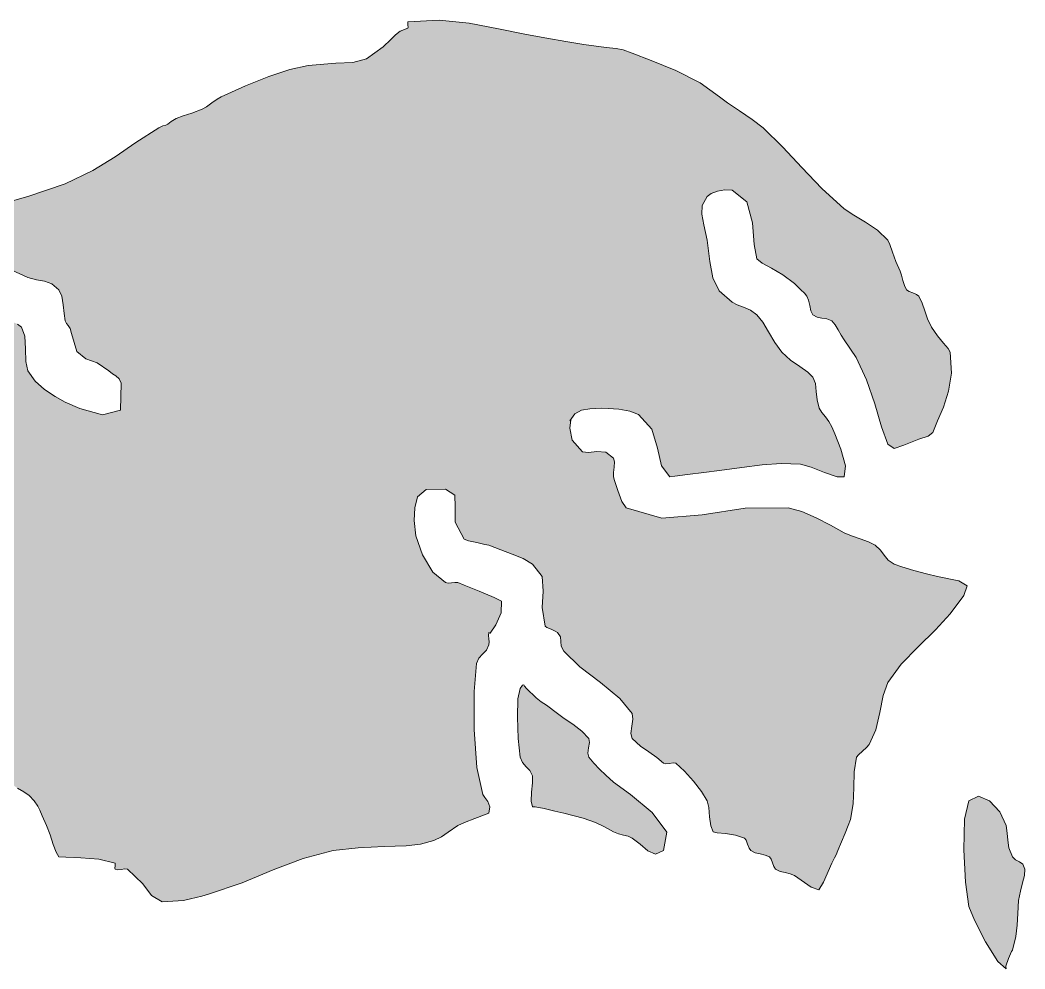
# Model space of a CAD drawing. Header units: inches. Extents: x -600 to 863, y -502 to 873.
# Drawn here: x 199.27 to 216.34, y 799.94 to 816.06 of the extents above; entities that cross this region are included whole.
import ezdxf

# ---------------------------------------------------------------- set-up
doc = ezdxf.new("R2010")
doc.units = ezdxf.units.IN
doc.header["$MEASUREMENT"] = 0
doc.layers.add('Layer 1', color=7, linetype='Continuous')

msp = doc.modelspace()

# ---------------------------------------------------------------- hatches: boundary and pattern name
at = {"layer": 'Layer 1', "true_color": 0xffffff}
for points in [[(205.86, 815.923), (205.862, 815.941), (205.86, 815.977), (205.858, 816.013), (205.86, 816.029), (206.392, 816.061), (206.903, 816.008), (207.396, 815.913), (207.872, 815.817), (208.222, 815.755), (208.543, 815.698), (208.847, 815.647), (209.143, 815.606), (209.287, 815.591), (209.4, 815.58), (209.517, 815.555), (209.672, 815.5), (209.995, 815.375), (210.409, 815.203), (210.825, 814.995), (211.154, 814.759), (211.29, 814.655), (211.493, 814.521), (211.711, 814.372), (211.896, 814.229), (212.229, 813.902), (212.552, 813.553), (212.89, 813.198), (213.272, 812.853), (213.436, 812.743), (213.636, 812.627), (213.839, 812.491), (214.013, 812.323), (214.05, 812.246), (214.095, 812.116), (214.151, 811.957), (214.225, 811.794), (214.248, 811.727), (214.27, 811.638), (214.295, 811.548), (214.331, 811.477), (214.375, 811.447), (214.439, 811.423), (214.503, 811.399), (214.542, 811.371), (214.598, 811.249), (214.64, 811.118), (214.686, 810.981), (214.754, 810.841), (214.857, 810.693), (214.958, 810.573), (215.036, 810.481), (215.072, 810.417), (215.093, 810.063), (215.046, 809.752), (214.96, 809.483), (214.86, 809.253), (214.814, 809.135), (214.776, 809.054), (214.701, 808.992), (214.542, 808.936), (214.283, 808.837), (214.121, 808.779), (214.011, 808.853), (213.907, 809.147), (213.794, 809.538), (213.649, 809.946), (213.475, 810.327), (213.272, 810.629), (213.221, 810.704), (213.171, 810.796), (213.118, 810.884), (213.06, 810.947), (212.979, 810.981), (212.894, 810.995), (212.812, 811.011), (212.742, 811.053), (212.706, 811.122), (212.686, 811.209), (212.668, 811.299), (212.637, 811.371), (212.595, 811.418), (212.535, 811.478), (212.473, 811.537), (212.425, 811.582), (212.228, 811.732), (212.035, 811.844), (211.879, 811.931), (211.79, 812.006), (211.743, 812.249), (211.714, 812.617), (211.617, 812.97), (211.366, 813.17), (211.244, 813.177), (211.118, 813.156), (211.01, 813.115), (210.942, 813.064), (210.86, 812.911), (210.853, 812.765), (210.89, 812.583), (210.942, 812.323), (210.991, 811.96), (211.042, 811.682), (211.148, 811.459), (211.366, 811.265), (211.456, 811.221), (211.563, 811.181), (211.678, 811.129), (211.79, 811.053), (211.892, 810.928), (211.988, 810.762), (212.091, 810.583), (212.213, 810.417), (212.361, 810.283), (212.519, 810.173), (212.655, 810.08), (212.742, 809.994), (212.783, 809.882), (212.798, 809.748), (212.812, 809.605), (212.848, 809.465), (212.893, 809.39), (212.953, 809.316), (213.013, 809.238), (213.06, 809.147), (213.111, 809.031), (213.214, 808.77), (213.293, 808.486), (213.272, 808.3), (213.151, 808.3), (212.94, 808.371), (212.71, 808.46), (212.531, 808.512), (212.2, 808.527), (211.876, 808.503), (211.535, 808.457), (211.154, 808.406), (210.887, 808.374), (210.612, 808.339), (210.396, 808.311), (210.307, 808.3), (210.168, 808.485), (210.099, 808.786), (210.002, 809.109), (209.778, 809.359), (209.629, 809.413), (209.441, 809.446), (209.263, 809.462), (209.143, 809.465), (208.953, 809.456), (208.806, 809.432), (208.694, 809.371), (208.613, 809.253), (208.625, 809.266), (208.611, 809.127), (208.651, 808.919), (208.825, 808.724), (208.928, 808.712), (209.069, 808.729), (209.221, 808.717), (209.354, 808.618), (209.37, 808.552), (209.362, 808.463), (209.351, 808.373), (209.354, 808.3), (209.372, 808.236), (209.424, 808.065), (209.494, 807.88), (209.566, 807.771), (210.174, 807.598), (210.86, 807.653), (211.588, 807.767), (212.319, 807.771), (212.553, 807.708), (212.796, 807.603), (213.039, 807.476), (213.272, 807.347), (213.395, 807.295), (213.541, 807.246), (213.685, 807.194), (213.801, 807.135), (213.89, 807.053), (213.953, 806.965), (214.02, 806.883), (214.119, 806.817), (214.254, 806.769), (214.453, 806.708), (214.67, 806.649), (214.86, 806.606), (215.22, 806.532), (215.36, 806.446), (215.303, 806.281), (215.072, 805.971), (214.823, 805.697), (214.527, 805.412), (214.238, 805.115), (214.013, 804.806), (213.934, 804.58), (213.876, 804.294), (213.808, 804), (213.695, 803.747), (213.652, 803.701), (213.583, 803.638), (213.517, 803.576), (213.483, 803.535), (213.441, 803.283), (213.434, 803.014), (213.424, 802.74), (213.378, 802.477), (213.34, 802.373), (213.287, 802.243), (213.226, 802.097), (213.166, 801.947), (213.135, 801.874), (213.108, 801.822), (213.083, 801.78), (213.06, 801.735), (212.922, 801.408), (212.84, 801.277), (212.709, 801.322), (212.425, 801.523), (212.354, 801.554), (212.269, 801.572), (212.182, 801.593), (212.107, 801.629), (212.077, 801.674), (212.054, 801.738), (212.031, 801.801), (212.001, 801.841), (211.932, 801.87), (211.846, 801.889), (211.758, 801.911), (211.684, 801.947), (211.656, 801.99), (211.63, 802.057), (211.604, 802.122), (211.578, 802.159), (211.424, 802.21), (211.256, 802.236), (211.116, 802.25), (211.048, 802.265), (211.006, 802.366), (210.985, 802.519), (210.97, 802.677), (210.942, 802.794), (210.847, 802.952), (210.711, 803.128), (210.56, 803.295), (210.413, 803.43), (210.368, 803.437), (210.304, 803.427), (210.242, 803.419), (210.201, 803.43), (210.091, 803.53), (209.955, 803.622), (209.809, 803.723), (209.672, 803.853), (209.649, 803.939), (209.664, 804.059), (209.682, 804.181), (209.672, 804.276), (209.46, 804.534), (209.132, 804.801), (208.782, 805.071), (208.507, 805.335), (208.466, 805.422), (208.459, 805.502), (208.451, 805.578), (208.401, 805.653), (208.361, 805.675), (208.291, 805.707), (208.222, 805.739), (208.189, 805.759), (208.141, 806.075), (208.159, 806.358), (208.139, 806.606), (207.978, 806.817), (207.816, 806.911), (207.633, 806.987), (207.437, 807.058), (207.237, 807.135), (207.166, 807.151), (207.028, 807.18), (206.888, 807.213), (206.813, 807.241), (206.665, 807.528), (206.662, 807.788), (206.656, 807.986), (206.496, 808.088), (206.17, 808.081), (206.022, 807.96), (205.978, 807.77), (205.966, 807.559), (205.995, 807.294), (206.109, 806.972), (206.284, 806.679), (206.496, 806.5), (206.545, 806.492), (206.6, 806.497), (206.656, 806.503), (206.707, 806.5), (206.818, 806.455), (207.07, 806.353), (207.326, 806.245), (207.448, 806.183), (207.445, 805.99), (207.353, 805.781), (207.256, 805.641), (207.237, 805.653), (207.229, 805.604), (207.233, 805.548), (207.24, 805.493), (207.237, 805.441), (207.193, 805.354), (207.128, 805.286), (207.065, 805.217), (207.025, 805.124), (206.983, 804.652), (206.984, 804.004), (207.032, 803.359), (207.131, 802.9), (207.166, 802.849), (207.216, 802.778), (207.251, 802.688), (207.237, 802.583), (207.163, 802.553), (206.999, 802.492), (206.821, 802.423), (206.707, 802.371), (206.542, 802.258), (206.433, 802.181), (206.302, 802.12), (206.072, 802.053), (205.832, 802.028), (205.454, 802.015), (205.015, 801.994), (204.59, 801.947), (204.079, 801.814), (203.57, 801.617), (203.042, 801.4), (202.472, 801.206), (202.358, 801.174), (202.264, 801.15), (202.168, 801.126), (202.048, 801.1), (201.686, 801.073), (201.505, 801.182), (201.358, 801.382), (201.096, 801.629), (201.051, 801.636), (200.986, 801.626), (200.923, 801.619), (200.884, 801.629), (200.881, 801.65), (200.885, 801.685), (200.887, 801.718), (200.884, 801.735), (200.611, 801.801), (200.304, 801.826), (200.049, 801.833), (199.931, 801.841), (199.881, 801.918), (199.832, 802.052), (199.779, 802.213), (199.719, 802.371), (199.647, 802.538), (199.608, 802.631), (199.572, 802.7), (199.507, 802.794), (199.423, 802.884), (199.333, 802.943), (199.224, 803.007), (199.084, 803.112), (198.942, 803.252), (198.815, 803.391), (198.663, 803.522), (198.448, 803.641), (198.169, 803.803), (197.897, 804.032), (197.636, 804.304), (197.39, 804.594), (197.317, 804.692), (197.249, 804.794), (197.172, 804.902), (197.072, 805.018), (196.957, 805.218), (196.848, 805.524), (196.746, 805.868), (196.648, 806.183), (196.549, 806.48), (196.45, 806.773), (196.345, 807.063), (196.225, 807.347), (196.201, 807.416), (196.179, 807.499), (196.154, 807.584), (196.119, 807.665), (196.078, 807.694), (196.01, 807.72), (195.944, 807.745), (195.907, 807.771), (195.861, 807.883), (195.826, 807.976), (195.779, 808.072), (195.696, 808.194), (195.347, 808.558), (194.945, 808.777), (194.415, 808.917), (193.684, 809.041), (193.279, 809.102), (192.703, 809.165), (192.035, 809.192), (191.354, 809.147), (191.233, 809.111), (191.127, 809.071), (191.029, 809.068), (190.931, 809.147), (190.915, 809.185), (190.875, 809.272), (190.837, 809.349), (190.825, 809.359), (190.984, 809.766), (191.524, 809.99), (192.191, 810.111), (192.731, 810.206), (192.903, 810.267), (193.087, 810.349), (193.279, 810.439), (193.472, 810.523), (193.89, 810.655), (194.377, 810.772), (194.889, 810.897), (195.378, 811.053), (195.457, 811.091), (195.602, 811.163), (195.741, 811.233), (195.801, 811.265), (195.881, 811.235), (195.929, 811.177), (195.966, 811.109), (196.013, 811.053), (196.169, 810.964), (196.375, 810.868), (196.586, 810.759), (196.754, 810.629), (196.808, 810.518), (196.812, 810.387), (196.815, 810.245), (196.86, 810.1), (196.995, 809.945), (197.147, 809.867), (197.288, 809.825), (197.39, 809.782), (197.664, 809.481), (197.673, 809.231), (197.594, 808.913), (197.602, 808.406), (197.631, 808.193), (197.678, 808.02), (197.792, 807.907), (198.025, 807.876), (198.25, 807.927), (198.308, 808.044), (198.303, 808.237), (198.343, 808.512), (198.384, 808.65), (198.449, 808.937), (198.487, 809.301), (198.448, 809.676), (198.395, 809.834), (198.322, 809.974), (198.233, 810.097), (198.131, 810.206), (197.993, 810.303), (197.84, 810.375), (197.7, 810.443), (197.602, 810.523), (197.556, 810.66), (197.556, 810.825), (197.553, 810.998), (197.496, 811.159), (197.454, 811.195), (197.398, 811.219), (197.338, 811.239), (197.284, 811.265), (197.106, 811.436), (197.199, 811.539), (197.439, 811.636), (197.708, 811.794), (197.728, 811.821), (197.782, 811.894), (197.826, 811.969), (197.813, 812.006), (197.985, 811.93), (198.055, 811.755), (198.136, 811.52), (198.343, 811.265), (198.45, 811.206), (198.597, 811.151), (198.75, 811.101), (198.872, 811.053), (199.002, 810.995), (199.126, 810.942), (199.229, 810.893), (199.295, 810.841), (199.349, 810.688), (199.362, 810.476), (199.368, 810.261), (199.401, 810.1), (199.524, 809.926), (199.687, 809.78), (199.866, 809.662), (200.037, 809.57), (200.286, 809.459), (200.673, 809.352), (200.979, 809.434), (200.99, 809.888), (200.951, 809.966), (200.898, 810.013), (200.839, 810.05), (200.778, 810.1), (200.578, 810.235), (200.389, 810.303), (200.235, 810.428), (200.143, 810.735), (200.121, 810.821), (200.089, 810.872), (200.058, 810.907), (200.037, 810.947), (200.019, 811.072), (200.005, 811.222), (199.981, 811.367), (199.931, 811.477), (199.81, 811.579), (199.686, 811.623), (199.552, 811.646), (199.401, 811.688), (199.132, 811.812), (198.939, 811.955), (198.792, 812.149), (198.66, 812.429), (198.647, 812.756), (198.917, 812.929), (199.403, 813.063), (200.037, 813.276), (200.504, 813.505), (200.884, 813.739), (201.237, 813.98), (201.625, 814.229), (201.698, 814.265), (201.744, 814.277), (201.783, 814.292), (201.837, 814.335), (201.921, 814.39), (202.039, 814.434), (202.188, 814.481), (202.366, 814.547), (202.439, 814.589), (202.529, 814.653), (202.617, 814.717), (202.684, 814.759), (203.102, 814.945), (203.494, 815.103), (203.852, 815.22), (204.166, 815.288), (204.633, 815.328), (204.925, 815.34), (205.155, 815.405), (205.437, 815.606), (205.569, 815.731), (205.647, 815.812), (205.726, 815.87)], [(207.766, 804.7), (207.808, 804.756), (207.828, 804.763), (207.843, 804.739), (207.872, 804.7), (208.04, 804.54), (208.125, 804.475), (208.216, 804.416), (208.401, 804.276), (208.516, 804.194), (208.664, 804.093), (208.812, 803.978), (208.931, 803.853), (208.943, 803.784), (208.929, 803.692), (208.915, 803.602), (208.931, 803.535), (209.021, 803.433), (209.115, 803.332), (209.223, 803.226), (209.354, 803.112), (209.641, 802.898), (210.009, 802.595), (210.261, 802.259), (210.201, 801.947), (210.067, 801.888), (209.938, 801.944), (209.807, 802.055), (209.672, 802.159), (209.6, 802.189), (209.521, 802.208), (209.439, 802.229), (209.354, 802.265), (209.2, 802.35), (209.047, 802.425), (208.836, 802.499), (208.507, 802.583), (208.357, 802.618), (208.174, 802.662), (208.024, 802.692), (207.978, 802.688), (207.951, 802.789), (207.961, 802.941), (207.979, 803.1), (207.978, 803.218), (207.932, 803.305), (207.867, 803.372), (207.804, 803.441), (207.766, 803.535), (207.733, 803.853), (207.72, 804.213), (207.729, 804.526)], [(215.39, 802.794), (215.552, 802.874), (215.743, 802.792), (215.917, 802.605), (216.025, 802.371), (216.043, 802.245), (216.05, 802.123), (216.07, 801.992), (216.131, 801.841), (216.183, 801.79), (216.249, 801.757), (216.309, 801.713), (216.342, 801.629), (216.335, 801.524), (216.303, 801.4), (216.265, 801.257), (216.236, 801.1), (216.22, 800.875), (216.209, 800.68), (216.187, 800.484), (216.131, 800.253), (216.115, 800.23), (216.062, 800.112), (216.018, 799.984), (216.025, 799.936), (215.88, 800.061), (215.674, 800.394), (215.485, 800.762), (215.39, 800.994), (215.335, 801.408), (215.304, 801.96), (215.315, 802.48)]]:
    msp.add_hatch(color=7, dxfattribs=at).paths.add_polyline_path(points)

# ---------------------------------------------------------------- linework, layer by layer
at = {"layer": 'Layer 1', "lineweight": 0}
for points in [[(205.86, 815.923), (205.862, 815.941), (205.86, 815.977), (205.858, 816.013), (205.86, 816.029), (206.392, 816.061), (206.903, 816.008), (207.396, 815.913), (207.872, 815.817), (208.222, 815.755), (208.543, 815.698), (208.847, 815.647), (209.143, 815.606), (209.287, 815.591), (209.4, 815.58), (209.517, 815.555), (209.672, 815.5), (209.995, 815.375), (210.409, 815.203), (210.825, 814.995), (211.154, 814.759), (211.29, 814.655), (211.493, 814.521), (211.711, 814.372), (211.896, 814.229), (212.229, 813.902), (212.552, 813.553), (212.89, 813.198), (213.272, 812.853), (213.436, 812.743), (213.636, 812.627), (213.839, 812.491), (214.013, 812.323), (214.05, 812.246), (214.095, 812.116), (214.151, 811.957), (214.225, 811.794), (214.248, 811.727), (214.27, 811.638), (214.295, 811.548), (214.331, 811.477), (214.375, 811.447), (214.439, 811.423), (214.503, 811.399), (214.542, 811.371), (214.598, 811.249), (214.64, 811.118), (214.686, 810.981), (214.754, 810.841), (214.857, 810.693), (214.958, 810.573), (215.036, 810.481), (215.072, 810.417), (215.093, 810.063), (215.046, 809.752), (214.96, 809.483), (214.86, 809.253), (214.814, 809.135), (214.776, 809.054), (214.701, 808.992), (214.542, 808.936), (214.283, 808.837), (214.121, 808.779), (214.011, 808.853), (213.907, 809.147), (213.794, 809.538), (213.649, 809.946), (213.475, 810.327), (213.272, 810.629), (213.221, 810.704), (213.171, 810.796), (213.118, 810.884), (213.06, 810.947), (212.979, 810.981), (212.894, 810.995), (212.812, 811.011), (212.742, 811.053), (212.706, 811.122), (212.686, 811.209), (212.668, 811.299), (212.637, 811.371), (212.595, 811.418), (212.535, 811.478), (212.473, 811.537), (212.425, 811.582), (212.228, 811.732), (212.035, 811.844), (211.879, 811.931), (211.79, 812.006), (211.743, 812.249), (211.714, 812.617), (211.617, 812.97), (211.366, 813.17), (211.244, 813.177), (211.118, 813.156), (211.01, 813.115), (210.942, 813.064), (210.86, 812.911), (210.853, 812.765), (210.89, 812.583), (210.942, 812.323), (210.991, 811.96), (211.042, 811.682), (211.148, 811.459), (211.366, 811.265), (211.456, 811.221), (211.563, 811.181), (211.678, 811.129), (211.79, 811.053), (211.892, 810.928), (211.988, 810.762), (212.091, 810.583), (212.213, 810.417), (212.361, 810.283), (212.519, 810.173), (212.655, 810.08), (212.742, 809.994), (212.783, 809.882), (212.798, 809.748), (212.812, 809.605), (212.848, 809.465), (212.893, 809.39), (212.953, 809.316), (213.013, 809.238), (213.06, 809.147), (213.111, 809.031), (213.214, 808.77), (213.293, 808.486), (213.272, 808.3), (213.151, 808.3), (212.94, 808.371), (212.71, 808.46), (212.531, 808.512), (212.2, 808.527), (211.876, 808.503), (211.535, 808.457), (211.154, 808.406), (210.887, 808.374), (210.612, 808.339), (210.396, 808.311), (210.307, 808.3), (210.168, 808.485), (210.099, 808.786), (210.002, 809.109), (209.778, 809.359), (209.629, 809.413), (209.441, 809.446), (209.263, 809.462), (209.143, 809.465), (208.953, 809.456), (208.806, 809.432), (208.694, 809.371), (208.613, 809.253), (208.625, 809.266), (208.611, 809.127), (208.651, 808.919), (208.825, 808.724), (208.928, 808.712), (209.069, 808.729), (209.221, 808.717), (209.354, 808.618), (209.37, 808.552), (209.362, 808.463), (209.351, 808.373), (209.354, 808.3), (209.372, 808.236), (209.424, 808.065), (209.494, 807.88), (209.566, 807.771), (210.174, 807.598), (210.86, 807.653), (211.588, 807.767), (212.319, 807.771), (212.553, 807.708), (212.796, 807.603), (213.039, 807.476), (213.272, 807.347), (213.395, 807.295), (213.541, 807.246), (213.685, 807.194), (213.801, 807.135), (213.89, 807.053), (213.953, 806.965), (214.02, 806.883), (214.119, 806.817), (214.254, 806.769), (214.453, 806.708), (214.67, 806.649), (214.86, 806.606), (215.22, 806.532), (215.36, 806.446), (215.303, 806.281), (215.072, 805.971), (214.823, 805.697), (214.527, 805.412), (214.238, 805.115), (214.013, 804.806), (213.934, 804.58), (213.876, 804.294), (213.808, 804), (213.695, 803.747), (213.652, 803.701), (213.583, 803.638), (213.517, 803.576), (213.483, 803.535), (213.441, 803.283), (213.434, 803.014), (213.424, 802.74), (213.378, 802.477), (213.34, 802.373), (213.287, 802.243), (213.226, 802.097), (213.166, 801.947), (213.135, 801.874), (213.108, 801.822), (213.083, 801.78), (213.06, 801.735), (212.922, 801.408), (212.84, 801.277), (212.709, 801.322), (212.425, 801.523), (212.354, 801.554), (212.269, 801.572), (212.182, 801.593), (212.107, 801.629), (212.077, 801.674), (212.054, 801.738), (212.031, 801.801), (212.001, 801.841), (211.932, 801.87), (211.846, 801.889), (211.758, 801.911), (211.684, 801.947), (211.656, 801.99), (211.63, 802.057), (211.604, 802.122), (211.578, 802.159), (211.424, 802.21), (211.256, 802.236), (211.116, 802.25), (211.048, 802.265), (211.006, 802.366), (210.985, 802.519), (210.97, 802.677), (210.942, 802.794), (210.847, 802.952), (210.711, 803.128), (210.56, 803.295), (210.413, 803.43), (210.368, 803.437), (210.304, 803.427), (210.242, 803.419), (210.201, 803.43), (210.091, 803.53), (209.955, 803.622), (209.809, 803.723), (209.672, 803.853), (209.649, 803.939), (209.664, 804.059), (209.682, 804.181), (209.672, 804.276), (209.46, 804.534), (209.132, 804.801), (208.782, 805.071), (208.507, 805.335), (208.466, 805.422), (208.459, 805.502), (208.451, 805.578), (208.401, 805.653), (208.361, 805.675), (208.291, 805.707), (208.222, 805.739), (208.189, 805.759), (208.141, 806.075), (208.159, 806.358), (208.139, 806.606), (207.978, 806.817), (207.816, 806.911), (207.633, 806.987), (207.437, 807.058), (207.237, 807.135), (207.166, 807.151), (207.028, 807.18), (206.888, 807.213), (206.813, 807.241), (206.665, 807.528), (206.662, 807.788), (206.656, 807.986), (206.496, 808.088), (206.17, 808.081), (206.022, 807.96), (205.978, 807.77), (205.966, 807.559), (205.995, 807.294), (206.109, 806.972), (206.284, 806.679), (206.496, 806.5), (206.545, 806.492), (206.6, 806.497), (206.656, 806.503), (206.707, 806.5), (206.818, 806.455), (207.07, 806.353), (207.326, 806.245), (207.448, 806.183), (207.445, 805.99), (207.353, 805.781), (207.256, 805.641), (207.237, 805.653), (207.229, 805.604), (207.233, 805.548), (207.24, 805.493), (207.237, 805.441), (207.193, 805.354), (207.128, 805.286), (207.065, 805.217), (207.025, 805.124), (206.983, 804.652), (206.984, 804.004), (207.032, 803.359), (207.131, 802.9), (207.166, 802.849), (207.216, 802.778), (207.251, 802.688), (207.237, 802.583), (207.163, 802.553), (206.999, 802.492), (206.821, 802.423), (206.707, 802.371), (206.542, 802.258), (206.433, 802.181), (206.302, 802.12), (206.072, 802.053), (205.832, 802.028), (205.454, 802.015), (205.015, 801.994), (204.59, 801.947), (204.079, 801.814), (203.57, 801.617), (203.042, 801.4), (202.472, 801.206), (202.358, 801.174), (202.264, 801.15), (202.168, 801.126), (202.048, 801.1), (201.686, 801.073), (201.505, 801.182), (201.358, 801.382), (201.096, 801.629), (201.051, 801.636), (200.986, 801.626), (200.923, 801.619), (200.884, 801.629), (200.881, 801.65), (200.885, 801.685), (200.887, 801.718), (200.884, 801.735), (200.611, 801.801), (200.304, 801.826), (200.049, 801.833), (199.931, 801.841), (199.881, 801.918), (199.832, 802.052), (199.779, 802.213), (199.719, 802.371), (199.647, 802.538), (199.608, 802.631), (199.572, 802.7), (199.507, 802.794), (199.423, 802.884), (199.333, 802.943), (199.224, 803.007)], [(198.917, 812.929), (199.403, 813.063), (200.037, 813.276), (200.504, 813.505), (200.884, 813.739), (201.237, 813.98), (201.625, 814.229), (201.698, 814.265), (201.744, 814.277), (201.783, 814.292), (201.837, 814.335), (201.921, 814.39), (202.039, 814.434), (202.188, 814.481), (202.366, 814.547), (202.439, 814.589), (202.529, 814.653), (202.617, 814.717), (202.684, 814.759), (203.102, 814.945), (203.494, 815.103), (203.852, 815.22), (204.166, 815.288), (204.633, 815.328), (204.925, 815.34), (205.155, 815.405), (205.437, 815.606), (205.569, 815.731), (205.647, 815.812), (205.726, 815.87), (205.86, 815.923), (205.86, 815.923)], [(199.229, 810.893), (199.295, 810.841), (199.349, 810.688), (199.362, 810.476), (199.368, 810.261), (199.401, 810.1), (199.524, 809.926), (199.687, 809.78), (199.866, 809.662), (200.037, 809.57), (200.286, 809.459), (200.673, 809.352), (200.979, 809.434), (200.99, 809.888), (200.951, 809.966), (200.898, 810.013), (200.839, 810.05), (200.778, 810.1), (200.578, 810.235), (200.389, 810.303), (200.235, 810.428), (200.143, 810.735), (200.121, 810.821), (200.089, 810.872), (200.058, 810.907), (200.037, 810.947), (200.019, 811.072), (200.005, 811.222), (199.981, 811.367), (199.931, 811.477), (199.81, 811.579), (199.686, 811.623), (199.552, 811.646), (199.401, 811.688), (199.132, 811.812)], [(207.766, 804.7), (207.808, 804.756), (207.828, 804.763), (207.843, 804.739), (207.872, 804.7), (208.04, 804.54), (208.125, 804.475), (208.216, 804.416), (208.401, 804.276), (208.516, 804.194), (208.664, 804.093), (208.812, 803.978), (208.931, 803.853), (208.943, 803.784), (208.929, 803.692), (208.915, 803.602), (208.931, 803.535), (209.021, 803.433), (209.115, 803.332), (209.223, 803.226), (209.354, 803.112), (209.641, 802.898), (210.009, 802.595), (210.261, 802.259), (210.201, 801.947), (210.067, 801.888), (209.938, 801.944), (209.807, 802.055), (209.672, 802.159), (209.6, 802.189), (209.521, 802.208), (209.439, 802.229), (209.354, 802.265), (209.2, 802.35), (209.047, 802.425), (208.836, 802.499), (208.507, 802.583), (208.357, 802.618), (208.174, 802.662), (208.024, 802.692), (207.978, 802.688), (207.951, 802.789), (207.961, 802.941), (207.979, 803.1), (207.978, 803.218), (207.932, 803.305), (207.867, 803.372), (207.804, 803.441), (207.766, 803.535), (207.733, 803.853), (207.72, 804.213), (207.729, 804.526), (207.766, 804.7), (207.766, 804.7)], [(215.39, 802.794), (215.552, 802.874), (215.743, 802.792), (215.917, 802.605), (216.025, 802.371), (216.043, 802.245), (216.05, 802.123), (216.07, 801.992), (216.131, 801.841), (216.183, 801.79), (216.249, 801.757), (216.309, 801.713), (216.342, 801.629), (216.335, 801.524), (216.303, 801.4), (216.265, 801.257), (216.236, 801.1), (216.22, 800.875), (216.209, 800.68), (216.187, 800.484), (216.131, 800.253), (216.115, 800.23), (216.062, 800.112), (216.018, 799.984), (216.025, 799.936), (215.88, 800.061), (215.674, 800.394), (215.485, 800.762), (215.39, 800.994), (215.335, 801.408), (215.304, 801.96), (215.315, 802.48), (215.39, 802.794), (215.39, 802.794)]]:
    msp.add_lwpolyline(points, dxfattribs=at)

doc.saveas('drawing.dxf')
